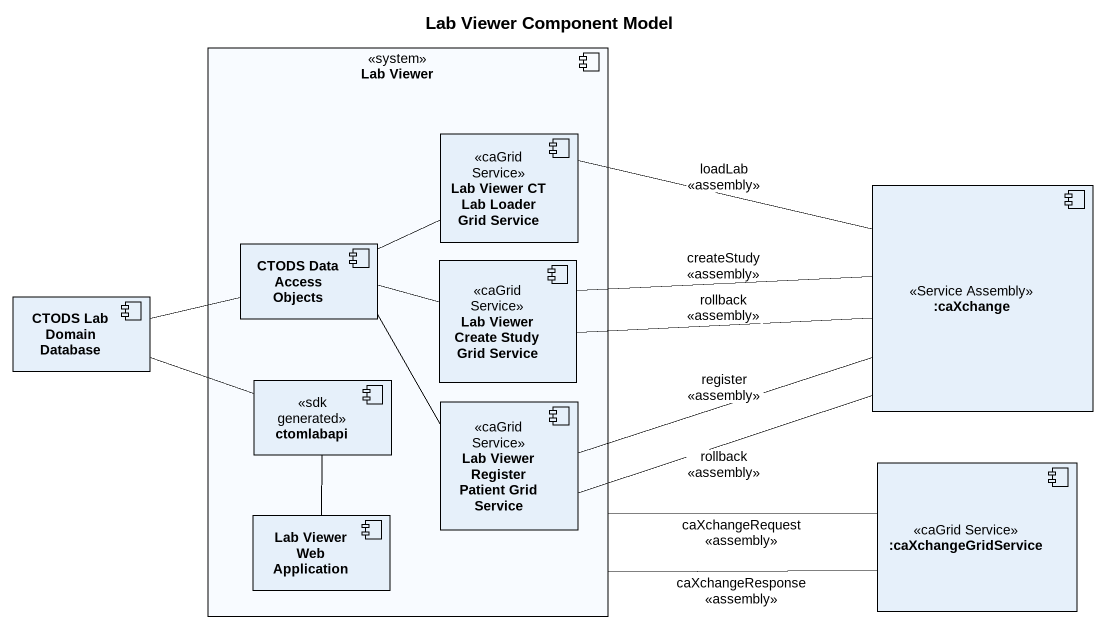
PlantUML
@startuml
title Lab Viewer Component Model
component "Lab Viewer" as Lab_Viewer <<system>> {
  component "Lab Viewer CT Lab Loader Grid Service" as Lab_Viewer_CT_Lab_Loader <<caGrid Service>>
  component "CTODS Data Access Objects" as CTODS_Data_Access_Objects
  component "Lab Viewer Create Study Grid Service" as Lab_Viewer_Create_Study <<caGrid Service>>
  component ctomlabapi <<sdk generated>>
  component "Lab Viewer Register Patient Grid Service" as Lab_Viewer_Register_Patient <<caGrid Service>>
  component "Lab Viewer Web Application" as Lab_Viewer_Web_Application
}
component ":caXchange" as caXchange <<Service Assembly>>
component "CTODS Lab Domain Database" as CTODS_Lab_Domain_Database
component ":caXchangeGridService" as caXchangeGridService <<caGrid Service>>
Lab_Viewer -right- caXchangeGridService : caXchangeRequest\n<<assembly>>
Lab_Viewer -right- caXchangeGridService : caXchangeResponse\n<<assembly>>
Lab_Viewer_CT_Lab_Loader -left- CTODS_Data_Access_Objects
caXchange -left- Lab_Viewer_CT_Lab_Loader : loadLab\n<<assembly>>
caXchange -left- Lab_Viewer_Create_Study : createStudy\n<<assembly>>
caXchange -left- Lab_Viewer_Create_Study : rollback\n<<assembly>>
caXchange -left- Lab_Viewer_Register_Patient : register\n<<assembly>>
caXchange -left- Lab_Viewer_Register_Patient : rollback\n<<assembly>>
Lab_Viewer_Create_Study -left- CTODS_Data_Access_Objects
CTODS_Lab_Domain_Database -right- CTODS_Data_Access_Objects
ctomlabapi -left- CTODS_Lab_Domain_Database
Lab_Viewer_Register_Patient -up- CTODS_Data_Access_Objects
Lab_Viewer_Web_Application -up- ctomlabapi
@enduml
